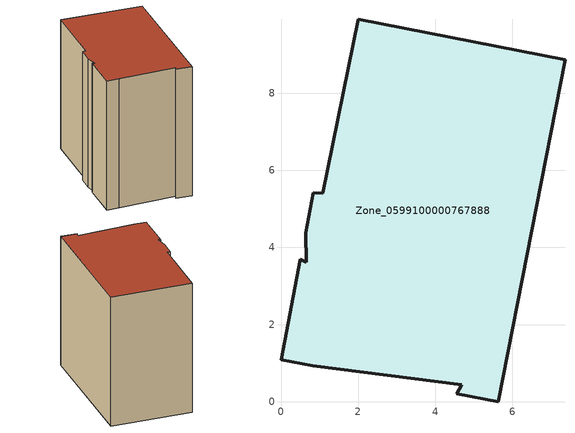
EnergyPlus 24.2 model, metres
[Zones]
Zone_0599100000767888
 floor ground (C_G): 4.69,0.44 0.82,0.93 0,1.09 0.51,3.69 0.65,3.62 0.64,4.38 0.84,5.41 1.08,5.41 2,9.91 7.36,8.87 5.63,0 4.56,0.21 z0
 wall outside (C_F): 4.56,0.21 5.63,0 7.36,8.87 2,9.91 1.08,5.41 0.84,5.41 0.64,4.38 0.65,3.62 0.51,3.69 0,1.09 0.82,0.93 4.69,0.44 4.56,0.21 z0:9.12
 roof outside (C_R): 0.65,3.62 0.51,3.69 0,1.09 0.82,0.93 4.69,0.44 4.56,0.21 5.63,0 7.36,8.87 2,9.91 1.08,5.41 0.84,5.41 0.64,4.38 z9.12
[BUILDING]
Pand.0599100000767888: North Axis=0; Terrain=City; Loads Convergence Tolerance Value=0.04; Temperature Convergence Tolerance Value=0.4; Solar Distribution=FullExterior; Maximum Number of Warmup Days=25; Minimum Number of Warmup Days=1
[Site:Location]
Rotterdam.The.Hague.AP_ZH_NLD Design_Conditions: Latitude=51.96; Longitude=4.45; Time Zone=1; Elevation=-4.5
[SITE:GROUNDTEMPERATURE:BUILDINGSURFACE]
18, 18, 18, 18, 18, 18, 18, 18, 18, 18, 18, 18
[MATERIAL] Thermal Absorptance=0.9; Solar Absorptance=0.7; Visible Absorptance=0.7
Name | Roughness | Thickness | Conductivity | Density | Specific Heat
G.TC.2006-2014 | MediumSmooth | 0.15 | 0.06 | 540 | 1210
F.TC.2006-2014 | Rough | 0.3 | 0.12 | 1920 | 840
R.TC.2006-2014 | MediumRough | 0.2 | 0.08 | 1500 | 1000
[CONSTRUCTION]
C_G: G.TC.2006-2014
C_F: F.TC.2006-2014
C_R: R.TC.2006-2014
[ZONE]
Zone_0599100000767888: Type=1; Multiplier=1; Ceiling Height=Autocalculate; Volume=Autocalculate; Floor Area=autocalculate; Part of Total Floor Area=Yes
[ZONEINFILTRATION:DESIGNFLOWRATE]
Infil_Zone_0599100000767888: Zone or ZoneList or Space or SpaceList=Zone_0599100000767888; Schedule=AlwaysOn; Design Flow Rate Calculation Method=Flow/Area; Flow Rate per Floor Area=0.0015; Constant Term Coefficient=1; Temperature Term Coefficient=0; Velocity Term Coefficient=0; Velocity Squared Term Coefficient=0
[HVACTEMPLATE:ZONE:IDEALLOADSAIRSYSTEM]
Zone_0599100000767888: Maximum Heating Supply Air Temperature=50; Minimum Cooling Supply Air Temperature=13; Maximum Heating Supply Air Humidity Ratio=0.0156; Minimum Cooling Supply Air Humidity Ratio=0.0077; Heating Limit=NoLimit; Cooling Limit=NoLimit; Dehumidification Control Type=ConstantSensibleHeatRatio; Cooling Sensible Heat Ratio=0.7; Dehumidification Setpoint=60; Humidification Control Type=None; Humidification Setpoint=30; Outdoor Air Method=None; Outdoor Air Flow Rate per Person=0.00944; Outdoor Air Flow Rate per Zone Floor Area=0; Outdoor Air Flow Rate per Zone=0; Demand Controlled Ventilation Type=None; Outdoor Air Economizer Type=NoEconomizer; Heat Recovery Type=None; Sensible Heat Recovery Effectiveness=0.7; Latent Heat Recovery Effectiveness=0.65
[ZONECONTROL:THERMOSTAT]
ThermostatControl_Zone_0599100000767888: Zone or ZoneList=Zone_0599100000767888; Control Type Schedule=DualSetpointControlType; Control 1=Thermostat_Zone_0599100000767888; Temperature Difference Between Cutout And Setpoint=0
[THERMOSTATSETPOINT:DUALSETPOINT]
Thermostat_Zone_0599100000767888: Heating Setpoint Temperature Schedule=HeatingSetpoint_Zone_0599100000767888; Cooling Setpoint Temperature Schedule=CoolingSetpoint_Zone_0599100000767888
[SCHEDULE:COMPACT]
HeatingSetpoint_Zone_0599100000767888: Through: 12/31, For: AllDays, Until: 24:00, 21
CoolingSetpoint_Zone_0599100000767888: Through: 12/31, For: AllDays, Until: 24:00, 24
DualSetpointControlType: Through: 12/31, For: AllDays, Until: 24:00, 4
AlwaysOn: Through: 12/31, For: AllDays, Until: 24:00, 1
